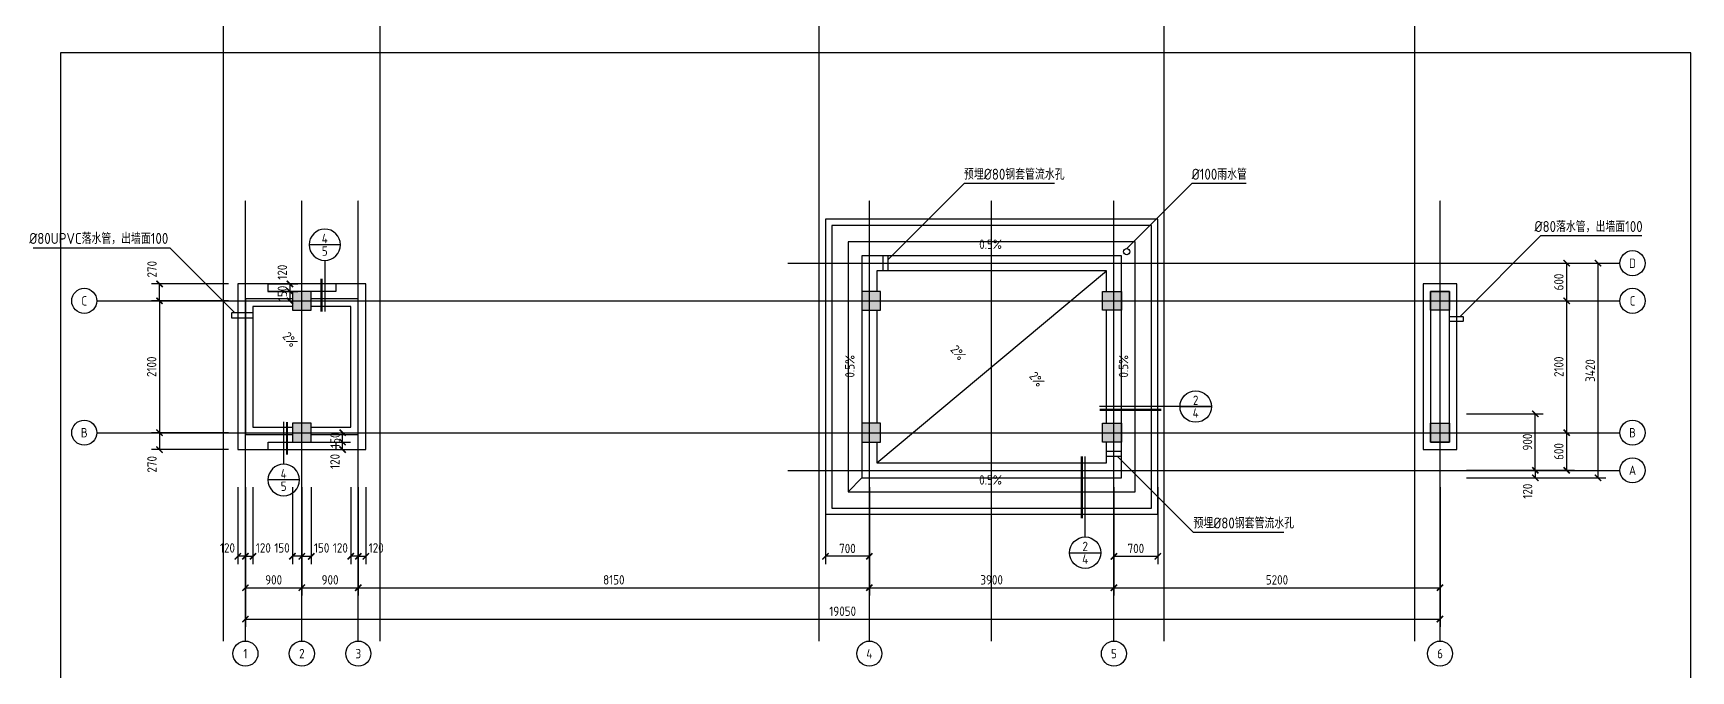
# Model space of a CAD drawing. Extents: x 105561 to 193510, y -55932 to 89115.
# Drawn here: x 124547 to 150982, y -38776 to -28617 of the extents above; entities that cross this region are included whole.
import ezdxf
from ezdxf.enums import TextEntityAlignment as Align

# ---------------------------------------------------------------- set-up
doc = ezdxf.new("R2010")
doc.units = 0
doc.header["$LTSCALE"] = 10
doc.header["$MEASUREMENT"] = 0
doc.header["$PDMODE"] = 3
doc.linetypes.add('CENTER2', pattern=[1.125, 0.75, -0.125, 0.125, -0.125])
doc.linetypes.add('HIDDEN', pattern=[0.375, 0.25, -0.125])
doc.layers.get('0').update_dxf_attribs({"linetype": 'CONTINUOUS'})
doc.layers.get('DEFPOINTS').update_dxf_attribs({"linetype": 'CONTINUOUS'})
for name, color, linetype in [('填充', 8, 'CONTINUOUS'), ('文字', 1, 'CONTINUOUS'), ('标注', 7, 'CONTINUOUS'), ('结构', 5, 'CONTINUOUS'), ('轴线', 6, 'CENTER2'), ('辅助', 2, 'CONTINUOUS'), ('门窗楼梯', 7, 'CONTINUOUS')]:
    doc.layers.add(name, color=color, linetype=linetype)
doc.styles.add('GB', font='gbenor.shx', dxfattribs={"bigfont": 'gbcbig.shx'})
doc.dimstyles.new('50', dxfattribs={"dimscale": 50, "dimtxt": 3, "dimasz": 2, "dimexe": 2.5, "dimexo": 3, "dimgap": 1, "dimtad": 1, "dimdec": 0, "dimzin": 12, "dimtxsty": 'GB', "dimblk1": 'ARCHTICK', "dimblk2": 'ARCHTICK', "dimsah": 1, "dimcen": 1, "dimclrd": 256, "dimclre": 256, "dimazin": 3, "dimtfac": 1, "dimtmove": 0, "dimatfit": 3, "dimtolj": 1})

# ---------------------------------------------------------------- blocks, each defined once
blk = doc.blocks.new('_ARCHTICK')
at = {"color": 0, "linetype": 'BYBLOCK', "const_width": 0.25}
blk.add_lwpolyline([(-0.5, -0.5), (0.5, 0.5)], dxfattribs=at)
blk = doc.blocks.new('*D33')
at = {"linetype": 'BYBLOCK'}
for p, q in [((127932, -25852), (127932, -28077)), ((146982, -25852), (146982, -28077)), ((127932, -27952), (146982, -27952))]:
    blk.add_line(p, q, dxfattribs=at)
at = {"layer": 'DEFPOINTS', "color": 0, "linetype": 'BYBLOCK'}
for p in [(127932, -25702), (146982, -25702), (146982, -27952)]:
    blk.add_point(p, dxfattribs=at)
at = {"linetype": 'BYBLOCK', "xscale": 100, "yscale": 100, "zscale": 100, "rotation": 180}
blk.add_blockref('_ARCHTICK', (127932, -27952), dxfattribs=at)
at = {"linetype": 'BYBLOCK', "xscale": 100, "yscale": 100, "zscale": 100}
blk.add_blockref('_ARCHTICK', (146982, -27952), dxfattribs=at)
at = {"color": 0, "linetype": 'BYBLOCK', "insert": (137457, -27827), "char_height": 150, "attachment_point": 5, "style": 'GB'}
blk.add_mtext('\\A1;19050', dxfattribs=at)
blk = doc.blocks.new('*D44')
at = {"linetype": 'BYBLOCK'}
for p, q in [((128832, -25852), (128832, -27577)), ((129732, -25852), (129732, -27577)), ((128832, -27452), (129732, -27452))]:
    blk.add_line(p, q, dxfattribs=at)
at = {"layer": 'DEFPOINTS', "color": 0, "linetype": 'BYBLOCK'}
for p in [(128832, -25702), (129732, -25702), (129732, -27452)]:
    blk.add_point(p, dxfattribs=at)
at = {"linetype": 'BYBLOCK', "xscale": 100, "yscale": 100, "zscale": 100, "rotation": 180}
blk.add_blockref('_ARCHTICK', (128832, -27452), dxfattribs=at)
at = {"linetype": 'BYBLOCK', "xscale": 100, "yscale": 100, "zscale": 100}
blk.add_blockref('_ARCHTICK', (129732, -27452), dxfattribs=at)
at = {"color": 0, "linetype": 'BYBLOCK', "insert": (129282, -27327), "char_height": 150, "attachment_point": 5, "style": 'GB'}
blk.add_mtext('\\A1;900', dxfattribs=at)
blk = doc.blocks.new('轴')
blk.add_circle((0, 0), 4)
blk = doc.blocks.new('*D46')
at = {"linetype": 'BYBLOCK'}
for p, q in [((127662, -22612), (126437, -22612)), ((126562, -22882), (126562, -22612)), ((127662, -22882), (126437, -22882))]:
    blk.add_line(p, q, dxfattribs=at)
at = {"layer": 'DEFPOINTS', "color": 0, "linetype": 'BYBLOCK'}
for p in [(126562, -22612), (127812, -22612), (127812, -22882)]:
    blk.add_point(p, dxfattribs=at)
at = {"linetype": 'BYBLOCK', "xscale": 100, "yscale": 100, "zscale": 100}
for p, rotation in [((126562, -22612), 90), ((126562, -22882), 270)]:
    blk.add_blockref('_ARCHTICK', p, dxfattribs=dict(at, rotation=rotation))
at = {"color": 0, "linetype": 'BYBLOCK', "insert": (126442, -22378), "char_height": 150, "attachment_point": 5, "rotation": 90, "style": 'GB'}
blk.add_mtext('\\A1;270', dxfattribs=at)
blk = doc.blocks.new('*D45')
at = {"linetype": 'BYBLOCK'}
for p, q in [((127662, -22882), (126437, -22882)), ((126562, -22882), (126562, -24982)), ((127662, -24982), (126437, -24982))]:
    blk.add_line(p, q, dxfattribs=at)
at = {"layer": 'DEFPOINTS', "color": 0, "linetype": 'BYBLOCK'}
for p in [(127812, -22882), (126562, -24982), (127812, -24982)]:
    blk.add_point(p, dxfattribs=at)
at = {"linetype": 'BYBLOCK', "xscale": 100, "yscale": 100, "zscale": 100}
for p, rotation in [((126562, -22882), 90), ((126562, -24982), 270)]:
    blk.add_blockref('_ARCHTICK', p, dxfattribs=dict(at, rotation=rotation))
at = {"color": 0, "linetype": 'BYBLOCK', "insert": (126437, -23932), "char_height": 150, "attachment_point": 5, "rotation": 90, "style": 'GB'}
blk.add_mtext('\\A1;2100', dxfattribs=at)
blk = doc.blocks.new('*D35')
at = {"linetype": 'BYBLOCK'}
for p, q in [((127812, -25852), (127812, -27077)), ((127932, -25852), (127932, -27077)), ((127932, -26952), (127812, -26952))]:
    blk.add_line(p, q, dxfattribs=at)
at = {"layer": 'DEFPOINTS', "color": 0, "linetype": 'BYBLOCK'}
for p in [(127812, -25702), (127932, -25702), (127812, -26952)]:
    blk.add_point(p, dxfattribs=at)
at = {"linetype": 'BYBLOCK', "xscale": 100, "yscale": 100, "zscale": 100, "rotation": 180}
blk.add_blockref('_ARCHTICK', (127812, -26952), dxfattribs=at)
at = {"linetype": 'BYBLOCK', "xscale": 100, "yscale": 100, "zscale": 100}
blk.add_blockref('_ARCHTICK', (127932, -26952), dxfattribs=at)
at = {"color": 0, "linetype": 'BYBLOCK', "insert": (127646, -26818), "char_height": 150, "attachment_point": 5, "style": 'GB'}
blk.add_mtext('\\A1;120', dxfattribs=at)
blk = doc.blocks.new('*D34')
at = {"linetype": 'BYBLOCK'}
for p, q in [((127932, -25852), (127932, -27577)), ((128832, -25852), (128832, -27577)), ((127932, -27452), (128832, -27452))]:
    blk.add_line(p, q, dxfattribs=at)
at = {"layer": 'DEFPOINTS', "color": 0, "linetype": 'BYBLOCK'}
for p in [(127932, -25702), (128832, -25702), (128832, -27452)]:
    blk.add_point(p, dxfattribs=at)
at = {"linetype": 'BYBLOCK', "xscale": 100, "yscale": 100, "zscale": 100, "rotation": 180}
blk.add_blockref('_ARCHTICK', (127932, -27452), dxfattribs=at)
at = {"linetype": 'BYBLOCK', "xscale": 100, "yscale": 100, "zscale": 100}
blk.add_blockref('_ARCHTICK', (128832, -27452), dxfattribs=at)
at = {"color": 0, "linetype": 'BYBLOCK', "insert": (128382, -27327), "char_height": 150, "attachment_point": 5, "style": 'GB'}
blk.add_mtext('\\A1;900', dxfattribs=at)
blk = doc.blocks.new('*D40')
at = {"linetype": 'BYBLOCK'}
for p, q in [((129732, -25852), (129732, -27577)), ((137882, -25852), (137882, -27577)), ((129732, -27452), (137882, -27452))]:
    blk.add_line(p, q, dxfattribs=at)
at = {"layer": 'DEFPOINTS', "color": 0, "linetype": 'BYBLOCK'}
for p in [(129732, -25702), (137882, -25702), (137882, -27452)]:
    blk.add_point(p, dxfattribs=at)
at = {"linetype": 'BYBLOCK', "xscale": 100, "yscale": 100, "zscale": 100, "rotation": 180}
blk.add_blockref('_ARCHTICK', (129732, -27452), dxfattribs=at)
at = {"linetype": 'BYBLOCK', "xscale": 100, "yscale": 100, "zscale": 100}
blk.add_blockref('_ARCHTICK', (137882, -27452), dxfattribs=at)
at = {"color": 0, "linetype": 'BYBLOCK', "insert": (133807, -27327), "char_height": 150, "attachment_point": 5, "style": 'GB'}
blk.add_mtext('\\A1;8150', dxfattribs=at)
blk = doc.blocks.new('*D41')
at = {"linetype": 'BYBLOCK'}
for p, q in [((137882, -15852), (137882, -17577)), ((141782, -15852), (141782, -17577)), ((137882, -17452), (141782, -17452))]:
    blk.add_line(p, q, dxfattribs=at)
at = {"layer": 'DEFPOINTS', "color": 0, "linetype": 'BYBLOCK'}
for p in [(137882, -15702), (141782, -15702), (141782, -17452)]:
    blk.add_point(p, dxfattribs=at)
at = {"linetype": 'BYBLOCK', "xscale": 100, "yscale": 100, "zscale": 100, "rotation": 180}
blk.add_blockref('_ARCHTICK', (137882, -17452), dxfattribs=at)
at = {"linetype": 'BYBLOCK', "xscale": 100, "yscale": 100, "zscale": 100}
blk.add_blockref('_ARCHTICK', (141782, -17452), dxfattribs=at)
at = {"color": 0, "linetype": 'BYBLOCK', "insert": (139832, -17327), "char_height": 150, "attachment_point": 5, "style": 'GB'}
blk.add_mtext('\\A1;3900', dxfattribs=at)
blk = doc.blocks.new('*D43')
at = {"linetype": 'BYBLOCK'}
for p, q in [((147352, -22282), (149077, -22282)), ((148952, -22882), (148952, -22282)), ((147352, -22882), (149077, -22882))]:
    blk.add_line(p, q, dxfattribs=at)
at = {"layer": 'DEFPOINTS', "color": 0, "linetype": 'BYBLOCK'}
for p in [(147202, -22282), (148952, -22282), (147202, -22882)]:
    blk.add_point(p, dxfattribs=at)
at = {"linetype": 'BYBLOCK', "xscale": 100, "yscale": 100, "zscale": 100}
for p, rotation in [((148952, -22282), 90), ((148952, -22882), 270)]:
    blk.add_blockref('_ARCHTICK', p, dxfattribs=dict(at, rotation=rotation))
at = {"color": 0, "linetype": 'BYBLOCK', "insert": (148827, -22582), "char_height": 150, "attachment_point": 5, "rotation": 90, "style": 'GB'}
blk.add_mtext('\\A1;600', dxfattribs=at)
blk = doc.blocks.new('*D42')
at = {"linetype": 'BYBLOCK'}
for p, q in [((147352, -22882), (149077, -22882)), ((148952, -24982), (148952, -22882)), ((147352, -24982), (149077, -24982))]:
    blk.add_line(p, q, dxfattribs=at)
at = {"layer": 'DEFPOINTS', "color": 0, "linetype": 'BYBLOCK'}
for p in [(147202, -22882), (148952, -22882), (147202, -24982)]:
    blk.add_point(p, dxfattribs=at)
at = {"linetype": 'BYBLOCK', "xscale": 100, "yscale": 100, "zscale": 100}
for p, rotation in [((148952, -22882), 90), ((148952, -24982), 270)]:
    blk.add_blockref('_ARCHTICK', p, dxfattribs=dict(at, rotation=rotation))
at = {"color": 0, "linetype": 'BYBLOCK', "insert": (148827, -23932), "char_height": 150, "attachment_point": 5, "rotation": 90, "style": 'GB'}
blk.add_mtext('\\A1;2100', dxfattribs=at)
blk = doc.blocks.new('*D39')
at = {"linetype": 'BYBLOCK'}
for p, q in [((147352, -24682), (148577, -24682)), ((148452, -25582), (148452, -24682)), ((147352, -25582), (148577, -25582))]:
    blk.add_line(p, q, dxfattribs=at)
at = {"layer": 'DEFPOINTS', "color": 0, "linetype": 'BYBLOCK'}
for p in [(147202, -24682), (148452, -24682), (147202, -25582)]:
    blk.add_point(p, dxfattribs=at)
at = {"linetype": 'BYBLOCK', "xscale": 100, "yscale": 100, "zscale": 100}
for p, rotation in [((148452, -24682), 90), ((148452, -25582), 270)]:
    blk.add_blockref('_ARCHTICK', p, dxfattribs=dict(at, rotation=rotation))
at = {"color": 0, "linetype": 'BYBLOCK', "insert": (148327, -25132), "char_height": 150, "attachment_point": 5, "rotation": 90, "style": 'GB'}
blk.add_mtext('\\A1;900', dxfattribs=at)
blk = doc.blocks.new('*D38')
at = {"linetype": 'BYBLOCK'}
for p, q in [((147082, -25582), (148307, -25582)), ((148182, -25582), (148182, -25702)), ((147082, -25702), (148307, -25702))]:
    blk.add_line(p, q, dxfattribs=at)
at = {"layer": 'DEFPOINTS', "color": 0, "linetype": 'BYBLOCK'}
for p in [(146932, -25582), (146932, -25702), (148182, -25702)]:
    blk.add_point(p, dxfattribs=at)
at = {"linetype": 'BYBLOCK', "xscale": 100, "yscale": 100, "zscale": 100}
for p, rotation in [((148182, -25582), 90), ((148182, -25702), 270)]:
    blk.add_blockref('_ARCHTICK', p, dxfattribs=dict(at, rotation=rotation))
at = {"color": 0, "linetype": 'BYBLOCK', "insert": (148058, -25914), "char_height": 150, "attachment_point": 5, "rotation": 90, "style": 'GB'}
blk.add_mtext('\\A1;120', dxfattribs=at)
blk = doc.blocks.new('*D37')
at = {"linetype": 'BYBLOCK'}
for p, q in [((147352, -24982), (149077, -24982)), ((148952, -25582), (148952, -24982)), ((147352, -25582), (149077, -25582))]:
    blk.add_line(p, q, dxfattribs=at)
at = {"layer": 'DEFPOINTS', "color": 0, "linetype": 'BYBLOCK'}
for p in [(147202, -24982), (148952, -24982), (147202, -25582)]:
    blk.add_point(p, dxfattribs=at)
at = {"linetype": 'BYBLOCK', "xscale": 100, "yscale": 100, "zscale": 100}
for p, rotation in [((148952, -24982), 90), ((148952, -25582), 270)]:
    blk.add_blockref('_ARCHTICK', p, dxfattribs=dict(at, rotation=rotation))
at = {"color": 0, "linetype": 'BYBLOCK', "insert": (148827, -25282), "char_height": 150, "attachment_point": 5, "rotation": 90, "style": 'GB'}
blk.add_mtext('\\A1;600', dxfattribs=at)
blk = doc.blocks.new('*D36')
at = {"linetype": 'BYBLOCK'}
for p, q in [((147352, -22282), (149577, -22282)), ((149452, -25702), (149452, -22282)), ((147352, -25702), (149577, -25702))]:
    blk.add_line(p, q, dxfattribs=at)
at = {"layer": 'DEFPOINTS', "color": 0, "linetype": 'BYBLOCK'}
for p in [(147202, -22282), (149452, -22282), (147202, -25702)]:
    blk.add_point(p, dxfattribs=at)
at = {"linetype": 'BYBLOCK', "xscale": 100, "yscale": 100, "zscale": 100}
for p, rotation in [((149452, -22282), 90), ((149452, -25702), 270)]:
    blk.add_blockref('_ARCHTICK', p, dxfattribs=dict(at, rotation=rotation))
at = {"color": 0, "linetype": 'BYBLOCK', "insert": (149327, -23992), "char_height": 150, "attachment_point": 5, "rotation": 90, "style": 'GB'}
blk.add_mtext('\\A1;3420', dxfattribs=at)
blk = doc.blocks.new('*D49')
at = {"linetype": 'BYBLOCK'}
for p, q in [((137732, -22432), (137732, -21457)), ((137732, -21582), (138632, -21582)), ((138632, -22432), (138632, -21457))]:
    blk.add_line(p, q, dxfattribs=at)
at = {"layer": 'DEFPOINTS', "color": 0, "linetype": 'BYBLOCK'}
for p in [(138632, -21582), (137732, -22582), (138632, -22582)]:
    blk.add_point(p, dxfattribs=at)
at = {"linetype": 'BYBLOCK', "xscale": 100, "yscale": 100, "zscale": 100, "rotation": 180}
blk.add_blockref('_ARCHTICK', (137732, -21582), dxfattribs=at)
at = {"linetype": 'BYBLOCK', "xscale": 100, "yscale": 100, "zscale": 100}
blk.add_blockref('_ARCHTICK', (138632, -21582), dxfattribs=at)
at = {"color": 0, "linetype": 'BYBLOCK', "insert": (138182, -21457), "char_height": 150, "attachment_point": 5, "style": 'GB'}
blk.add_mtext('\\A1;900', dxfattribs=at)
blk = doc.blocks.new('*D50')
at = {"linetype": 'BYBLOCK'}
for p, q in [((137882, -22432), (137882, -20957)), ((137882, -21082), (141782, -21082)), ((141782, -22432), (141782, -20957))]:
    blk.add_line(p, q, dxfattribs=at)
at = {"layer": 'DEFPOINTS', "color": 0, "linetype": 'BYBLOCK'}
for p in [(141782, -21082), (137882, -22582), (141782, -22582)]:
    blk.add_point(p, dxfattribs=at)
at = {"linetype": 'BYBLOCK', "xscale": 100, "yscale": 100, "zscale": 100, "rotation": 180}
blk.add_blockref('_ARCHTICK', (137882, -21082), dxfattribs=at)
at = {"linetype": 'BYBLOCK', "xscale": 100, "yscale": 100, "zscale": 100}
blk.add_blockref('_ARCHTICK', (141782, -21082), dxfattribs=at)
at = {"color": 0, "linetype": 'BYBLOCK', "insert": (139832, -20957), "char_height": 150, "attachment_point": 5, "style": 'GB'}
blk.add_mtext('\\A1;3900', dxfattribs=at)
blk = doc.blocks.new('*D51')
at = {"linetype": 'BYBLOCK'}
for p, q in [((138782, -22432), (138782, -21457)), ((138782, -21582), (140642, -21582)), ((140642, -22432), (140642, -21457))]:
    blk.add_line(p, q, dxfattribs=at)
at = {"layer": 'DEFPOINTS', "color": 0, "linetype": 'BYBLOCK'}
for p in [(140642, -21582), (138782, -22582), (140642, -22582)]:
    blk.add_point(p, dxfattribs=at)
at = {"linetype": 'BYBLOCK', "xscale": 100, "yscale": 100, "zscale": 100, "rotation": 180}
blk.add_blockref('_ARCHTICK', (138782, -21582), dxfattribs=at)
at = {"linetype": 'BYBLOCK', "xscale": 100, "yscale": 100, "zscale": 100}
blk.add_blockref('_ARCHTICK', (140642, -21582), dxfattribs=at)
at = {"color": 0, "linetype": 'BYBLOCK', "insert": (139712, -21457), "char_height": 150, "attachment_point": 5, "style": 'GB'}
blk.add_mtext('\\A1;1860', dxfattribs=at)
blk = doc.blocks.new('*D53')
at = {"linetype": 'BYBLOCK'}
for p, q in [((140792, -22432), (140792, -21457)), ((140792, -21582), (141692, -21582)), ((141692, -22432), (141692, -21457))]:
    blk.add_line(p, q, dxfattribs=at)
at = {"layer": 'DEFPOINTS', "color": 0, "linetype": 'BYBLOCK'}
for p in [(141692, -21582), (140792, -22582), (141692, -22582)]:
    blk.add_point(p, dxfattribs=at)
at = {"linetype": 'BYBLOCK', "xscale": 100, "yscale": 100, "zscale": 100, "rotation": 180}
blk.add_blockref('_ARCHTICK', (140792, -21582), dxfattribs=at)
at = {"linetype": 'BYBLOCK', "xscale": 100, "yscale": 100, "zscale": 100}
blk.add_blockref('_ARCHTICK', (141692, -21582), dxfattribs=at)
at = {"color": 0, "linetype": 'BYBLOCK', "insert": (141242, -21457), "char_height": 150, "attachment_point": 5, "style": 'GB'}
blk.add_mtext('\\A1;900', dxfattribs=at)
blk = doc.blocks.new('*D54')
at = {"linetype": 'BYBLOCK'}
for p, q in [((127662, -24982), (126437, -24982)), ((126562, -24982), (126562, -25252)), ((127662, -25252), (126437, -25252))]:
    blk.add_line(p, q, dxfattribs=at)
at = {"layer": 'DEFPOINTS', "color": 0, "linetype": 'BYBLOCK'}
for p in [(127812, -24982), (126562, -25252), (127812, -25252)]:
    blk.add_point(p, dxfattribs=at)
at = {"linetype": 'BYBLOCK', "xscale": 100, "yscale": 100, "zscale": 100}
for p, rotation in [((126562, -24982), 90), ((126562, -25252), 270)]:
    blk.add_blockref('_ARCHTICK', p, dxfattribs=dict(at, rotation=rotation))
at = {"color": 0, "linetype": 'BYBLOCK', "insert": (126442, -25486), "char_height": 150, "attachment_point": 5, "rotation": 90, "style": 'GB'}
blk.add_mtext('\\A1;270', dxfattribs=at)
blk = doc.blocks.new('*D59')
at = {"linetype": 'BYBLOCK'}
for p, q in [((147352, -22582), (148577, -22582)), ((148452, -23182), (148452, -22582)), ((147352, -23182), (148577, -23182))]:
    blk.add_line(p, q, dxfattribs=at)
at = {"layer": 'DEFPOINTS', "color": 0, "linetype": 'BYBLOCK'}
for p in [(147202, -22582), (148452, -22582), (147202, -23182)]:
    blk.add_point(p, dxfattribs=at)
at = {"linetype": 'BYBLOCK', "xscale": 100, "yscale": 100, "zscale": 100}
for p, rotation in [((148452, -22582), 90), ((148452, -23182), 270)]:
    blk.add_blockref('_ARCHTICK', p, dxfattribs=dict(at, rotation=rotation))
at = {"color": 0, "linetype": 'BYBLOCK', "insert": (148327, -22882), "char_height": 150, "attachment_point": 5, "rotation": 90, "style": 'GB'}
blk.add_mtext('\\A1;600', dxfattribs=at)
blk = doc.blocks.new('*D101')
at = {"linetype": 'BYBLOCK'}
for p, q in [((141782, -35852), (141782, -37077)), ((142482, -35852), (142482, -37077)), ((141782, -36952), (142482, -36952))]:
    blk.add_line(p, q, dxfattribs=at)
at = {"layer": 'DEFPOINTS', "color": 0, "linetype": 'BYBLOCK'}
for p in [(141782, -35702), (142482, -35702), (142482, -36952)]:
    blk.add_point(p, dxfattribs=at)
at = {"linetype": 'BYBLOCK', "xscale": 100, "yscale": 100, "zscale": 100, "rotation": 180}
blk.add_blockref('_ARCHTICK', (141782, -36952), dxfattribs=at)
at = {"linetype": 'BYBLOCK', "xscale": 100, "yscale": 100, "zscale": 100}
blk.add_blockref('_ARCHTICK', (142482, -36952), dxfattribs=at)
at = {"color": 0, "linetype": 'BYBLOCK', "insert": (142132, -36827), "char_height": 150, "attachment_point": 5, "style": 'GB'}
blk.add_mtext('\\A1;700', dxfattribs=at)
blk = doc.blocks.new('*D102')
at = {"linetype": 'BYBLOCK'}
for p, q in [((127932, -25852), (127932, -27077)), ((128052, -25852), (128052, -27077)), ((127932, -26952), (128052, -26952))]:
    blk.add_line(p, q, dxfattribs=at)
at = {"layer": 'DEFPOINTS', "color": 0, "linetype": 'BYBLOCK'}
for p in [(127932, -25702), (128052, -25702), (128052, -26952)]:
    blk.add_point(p, dxfattribs=at)
at = {"linetype": 'BYBLOCK', "xscale": 100, "yscale": 100, "zscale": 100, "rotation": 180}
blk.add_blockref('_ARCHTICK', (127932, -26952), dxfattribs=at)
at = {"linetype": 'BYBLOCK', "xscale": 100, "yscale": 100, "zscale": 100}
blk.add_blockref('_ARCHTICK', (128052, -26952), dxfattribs=at)
at = {"color": 0, "linetype": 'BYBLOCK', "insert": (128218, -26818), "char_height": 150, "attachment_point": 5, "style": 'GB'}
blk.add_mtext('\\A1;120', dxfattribs=at)
blk = doc.blocks.new('*D103')
at = {"linetype": 'BYBLOCK'}
for p, q in [((128832, -25852), (128832, -27077)), ((128982, -25852), (128982, -27077)), ((128832, -26952), (128982, -26952))]:
    blk.add_line(p, q, dxfattribs=at)
at = {"layer": 'DEFPOINTS', "color": 0, "linetype": 'BYBLOCK'}
for p in [(128832, -25702), (128982, -25702), (128982, -26952)]:
    blk.add_point(p, dxfattribs=at)
at = {"linetype": 'BYBLOCK', "xscale": 100, "yscale": 100, "zscale": 100, "rotation": 180}
blk.add_blockref('_ARCHTICK', (128832, -26952), dxfattribs=at)
at = {"linetype": 'BYBLOCK', "xscale": 100, "yscale": 100, "zscale": 100}
blk.add_blockref('_ARCHTICK', (128982, -26952), dxfattribs=at)
at = {"color": 0, "linetype": 'BYBLOCK', "insert": (129148, -26818), "char_height": 150, "attachment_point": 5, "style": 'GB'}
blk.add_mtext('\\A1;150', dxfattribs=at)
blk = doc.blocks.new('*D104')
at = {"linetype": 'BYBLOCK'}
for p, q in [((128682, -25852), (128682, -27077)), ((128832, -25852), (128832, -27077)), ((128832, -26952), (128682, -26952))]:
    blk.add_line(p, q, dxfattribs=at)
at = {"layer": 'DEFPOINTS', "color": 0, "linetype": 'BYBLOCK'}
for p in [(128682, -25702), (128832, -25702), (128682, -26952)]:
    blk.add_point(p, dxfattribs=at)
at = {"linetype": 'BYBLOCK', "xscale": 100, "yscale": 100, "zscale": 100, "rotation": 180}
blk.add_blockref('_ARCHTICK', (128682, -26952), dxfattribs=at)
at = {"linetype": 'BYBLOCK', "xscale": 100, "yscale": 100, "zscale": 100}
blk.add_blockref('_ARCHTICK', (128832, -26952), dxfattribs=at)
at = {"color": 0, "linetype": 'BYBLOCK', "insert": (128516, -26818), "char_height": 150, "attachment_point": 5, "style": 'GB'}
blk.add_mtext('\\A1;150', dxfattribs=at)
blk = doc.blocks.new('*D106')
at = {"linetype": 'BYBLOCK'}
for p, q in [((127932, -25852), (127932, -27077)), ((128052, -25852), (128052, -27077)), ((127932, -26952), (128052, -26952))]:
    blk.add_line(p, q, dxfattribs=at)
at = {"layer": 'DEFPOINTS', "color": 0, "linetype": 'BYBLOCK'}
for p in [(127932, -25702), (128052, -25702), (128052, -26952)]:
    blk.add_point(p, dxfattribs=at)
at = {"linetype": 'BYBLOCK', "xscale": 100, "yscale": 100, "zscale": 100, "rotation": 180}
blk.add_blockref('_ARCHTICK', (127932, -26952), dxfattribs=at)
at = {"linetype": 'BYBLOCK', "xscale": 100, "yscale": 100, "zscale": 100}
blk.add_blockref('_ARCHTICK', (128052, -26952), dxfattribs=at)
at = {"color": 0, "linetype": 'BYBLOCK', "insert": (128218, -26818), "char_height": 150, "attachment_point": 5, "style": 'GB'}
blk.add_mtext('\\A1;120', dxfattribs=at)
blk = doc.blocks.new('*D105')
at = {"linetype": 'BYBLOCK'}
for p, q in [((127812, -25852), (127812, -27077)), ((127932, -25852), (127932, -27077)), ((127932, -26952), (127812, -26952))]:
    blk.add_line(p, q, dxfattribs=at)
at = {"layer": 'DEFPOINTS', "color": 0, "linetype": 'BYBLOCK'}
for p in [(127812, -25702), (127932, -25702), (127812, -26952)]:
    blk.add_point(p, dxfattribs=at)
at = {"linetype": 'BYBLOCK', "xscale": 100, "yscale": 100, "zscale": 100, "rotation": 180}
blk.add_blockref('_ARCHTICK', (127812, -26952), dxfattribs=at)
at = {"linetype": 'BYBLOCK', "xscale": 100, "yscale": 100, "zscale": 100}
blk.add_blockref('_ARCHTICK', (127932, -26952), dxfattribs=at)
at = {"color": 0, "linetype": 'BYBLOCK', "insert": (127646, -26818), "char_height": 150, "attachment_point": 5, "style": 'GB'}
blk.add_mtext('\\A1;120', dxfattribs=at)
blk = doc.blocks.new('*D212')
at = {"linetype": 'BYBLOCK'}
for p, q in [((141782, -35852), (141782, -37577)), ((146982, -35852), (146982, -37577)), ((141782, -37452), (146982, -37452))]:
    blk.add_line(p, q, dxfattribs=at)
at = {"layer": 'DEFPOINTS', "color": 0, "linetype": 'BYBLOCK'}
for p in [(141782, -35702), (146982, -35702), (146982, -37452)]:
    blk.add_point(p, dxfattribs=at)
at = {"linetype": 'BYBLOCK', "xscale": 100, "yscale": 100, "zscale": 100, "rotation": 180}
blk.add_blockref('_ARCHTICK', (141782, -37452), dxfattribs=at)
at = {"linetype": 'BYBLOCK', "xscale": 100, "yscale": 100, "zscale": 100}
blk.add_blockref('_ARCHTICK', (146982, -37452), dxfattribs=at)
at = {"color": 0, "linetype": 'BYBLOCK', "insert": (144382, -37327), "char_height": 150, "attachment_point": 5, "style": 'GB'}
blk.add_mtext('\\A1;5200', dxfattribs=at)
blk = doc.blocks.new('*D213')
at = {"linetype": 'BYBLOCK'}
for p, q in [((137182, -35852), (137182, -37077)), ((137882, -35852), (137882, -37077)), ((137882, -36952), (137182, -36952))]:
    blk.add_line(p, q, dxfattribs=at)
at = {"layer": 'DEFPOINTS', "color": 0, "linetype": 'BYBLOCK'}
for p in [(137182, -35702), (137882, -35702), (137182, -36952)]:
    blk.add_point(p, dxfattribs=at)
at = {"linetype": 'BYBLOCK', "xscale": 100, "yscale": 100, "zscale": 100, "rotation": 180}
blk.add_blockref('_ARCHTICK', (137182, -36952), dxfattribs=at)
at = {"linetype": 'BYBLOCK', "xscale": 100, "yscale": 100, "zscale": 100}
blk.add_blockref('_ARCHTICK', (137882, -36952), dxfattribs=at)
at = {"color": 0, "linetype": 'BYBLOCK', "insert": (137532, -36827), "char_height": 150, "attachment_point": 5, "style": 'GB'}
blk.add_mtext('\\A1;700', dxfattribs=at)
blk = doc.blocks.new('索引符号')
blk.add_line((-5, 0), (5, 0))
blk.add_circle((0, 0), 5)
at = {"color": 0, "style": 'GB', "flags": 12}
blk.add_attdef('1', text='', height=3, dxfattribs=at).set_placement((0, 2), align=Align.MIDDLE)
blk = doc.blocks.new('*D293')
at = {"linetype": 'BYBLOCK'}
for p, q in [((129132, -35132), (129607, -35132)), ((129482, -35252), (129482, -35132)), ((129132, -35252), (129607, -35252))]:
    blk.add_line(p, q, dxfattribs=at)
at = {"layer": 'DEFPOINTS', "color": 0, "linetype": 'BYBLOCK'}
for p in [(128982, -35132), (129482, -35132), (128982, -35252)]:
    blk.add_point(p, dxfattribs=at)
at = {"linetype": 'BYBLOCK', "xscale": 100, "yscale": 100, "zscale": 100}
for p, rotation in [((129482, -35132), 90), ((129482, -35252), 270)]:
    blk.add_blockref('_ARCHTICK', p, dxfattribs=dict(at, rotation=rotation))
at = {"color": 0, "linetype": 'BYBLOCK', "insert": (129360, -35440), "char_height": 150, "attachment_point": 5, "rotation": 90, "style": 'GB'}
blk.add_mtext('\\A1;120', dxfattribs=at)
blk = doc.blocks.new('*D292')
at = {"linetype": 'BYBLOCK'}
for p, q in [((129132, -34982), (129607, -34982)), ((129132, -35132), (129607, -35132)), ((129482, -35132), (129482, -34982))]:
    blk.add_line(p, q, dxfattribs=at)
at = {"layer": 'DEFPOINTS', "color": 0, "linetype": 'BYBLOCK'}
for p in [(128982, -34982), (128982, -35132), (129482, -34982)]:
    blk.add_point(p, dxfattribs=at)
at = {"linetype": 'BYBLOCK', "xscale": 100, "yscale": 100, "zscale": 100}
for p, rotation in [((129482, -34982), 90), ((129482, -35132), 270)]:
    blk.add_blockref('_ARCHTICK', p, dxfattribs=dict(at, rotation=rotation))
at = {"color": 0, "linetype": 'BYBLOCK', "insert": (129362, -35102), "char_height": 150, "attachment_point": 5, "rotation": 90, "style": 'GB'}
blk.add_mtext('\\A1;150', dxfattribs=at)
blk = doc.blocks.new('*D294')
at = {"linetype": 'BYBLOCK'}
for p, q in [((129132, -32612), (129607, -32612)), ((129132, -32732), (129607, -32732)), ((129482, -32612), (129482, -32732))]:
    blk.add_line(p, q, dxfattribs=at)
at = {"layer": 'DEFPOINTS', "color": 0, "linetype": 'BYBLOCK'}
for p in [(128982, -32612), (128982, -32732), (129482, -32732)]:
    blk.add_point(p, dxfattribs=at)
at = {"linetype": 'BYBLOCK', "xscale": 100, "yscale": 100, "zscale": 100}
for p, rotation in [((129482, -32612), 90), ((129482, -32732), 270)]:
    blk.add_blockref('_ARCHTICK', p, dxfattribs=dict(at, rotation=rotation))
at = {"color": 0, "linetype": 'BYBLOCK', "insert": (129360, -32425), "char_height": 150, "attachment_point": 5, "rotation": 90, "style": 'GB'}
blk.add_mtext('\\A1;120', dxfattribs=at)
blk = doc.blocks.new('*D295')
at = {"linetype": 'BYBLOCK'}
for p, q in [((129132, -32732), (129607, -32732)), ((129482, -32732), (129482, -32882)), ((129132, -32882), (129607, -32882))]:
    blk.add_line(p, q, dxfattribs=at)
at = {"layer": 'DEFPOINTS', "color": 0, "linetype": 'BYBLOCK'}
for p in [(128982, -32732), (128982, -32882), (129482, -32882)]:
    blk.add_point(p, dxfattribs=at)
at = {"linetype": 'BYBLOCK', "xscale": 100, "yscale": 100, "zscale": 100}
for p, rotation in [((129482, -32732), 90), ((129482, -32882), 270)]:
    blk.add_blockref('_ARCHTICK', p, dxfattribs=dict(at, rotation=rotation))
at = {"color": 0, "linetype": 'BYBLOCK', "insert": (129362, -32763), "char_height": 150, "attachment_point": 5, "rotation": 90, "style": 'GB'}
blk.add_mtext('\\A1;150', dxfattribs=at)

msp = doc.modelspace()

# ---------------------------------------------------------------- hatches: boundary and pattern name
at = {"layer": '填充'}
h = msp.add_hatch(dxfattribs=at)
h.set_pattern_fill('钢筋混凝土', color=256, scale=50, style=0)
h.set_pattern_definition([(45, (132467.31, 14049.45), (-70.71068, 70.71068), []), (50, (132467.3, 14049.45), (358.6301, -31.376), [37.5, -412.5]), (355, (132467.3, 14049.45), (-69.3757, 376.096), [30, -330]), (100.4514, (132497.2, 14046.84), (289.2547, 344.7198), [31.87, -350.571]), (46.1842, (132467.3, 14149.45), (533.6205, -82.7595), [56.25, -618.75]), (96.6356, (132511.8, 14142.56), (467.3314, 487.059), [47.805, -525.8565]), (351.1842, (132467.3, 14149.45), (467.331, 487.0593), [45, -495]), (21, (132517.3, 14124.45), (298.4535, -201.3094), [37.5, -412.5]), (326, (132517.3, 14124.45), (121.6577, 362.575), [30, -330]), (71.4514, (132542.18, 14107.68), (420.1113, 161.2652), [31.87, -350.571]), (37.5, (132467.31, 14049.45), (6.07993, 166.44693), [0, -326, 0, -335, 0, -331.25]), (7.5, (132467.3, 14049.45), (131.53477, 197.20586), [0, -191, 0, -318.5, 0, -126.25]), (327.5, (132355.81, 14049.45), (266.91122, -11.27744), [0, -125, 0, -390, 0, -517.5]), (317.5, (132305.8, 14049.45), (291.5931, 50.0525), [0, -162.5, 0, -259, 0, -367.5])])
h.paths.add_polyline_path([(128982.2, -32732.3), (128682.2, -32732.3), (128682.2, -33032.3), (128982.2, -33032.3)])
h.paths.add_polyline_path([(128982.2, -34832.3), (128682.2, -34832.3), (128682.2, -35132.3), (128982.2, -35132.3)])
h.paths.add_polyline_path([(138062.2, -32732.3), (137762.2, -32732.3), (137762.2, -33032.3), (138062.2, -33032.3)])
h.paths.add_polyline_path([(138062.2, -34832.3), (137762.2, -34832.3), (137762.2, -35132.3), (138062.2, -35132.3)])
h.paths.add_polyline_path([(141902.2, -32732.3), (141602.2, -32732.3), (141602.2, -33032.3), (141902.2, -33032.3)])
h.paths.add_polyline_path([(141902.2, -34832.3), (141602.2, -34832.3), (141602.2, -35132.3), (141902.2, -35132.3)])
h.paths.add_polyline_path([(147132.2, -32732.3), (146832.2, -32732.3), (146832.2, -33032.3), (147132.2, -33032.3)])
h.paths.add_polyline_path([(147132.2, -34832.3), (146832.2, -34832.3), (146832.2, -35132.3), (147132.2, -35132.3)])

# ---------------------------------------------------------------- linework, layer by layer
msp.add_line((137762.2, -35702.3), (137542.2, -35922.3), dxfattribs=at)
at = {"layer": '标注'}
for p, q in [((129197.6, -32238.5), (129197.6, -33053.7)), ((143335.9, -34566.5), (141553, -34566.5)), ((128542.1, -35485.8), (128542.1, -34811)), ((141324, -36644.2), (141324, -35361.2))]:
    msp.add_line(p, q, dxfattribs=at)
for points in [[(140831.8, -31014.1), (139391.3, -31014.1), (138182.2, -32223.2)], [(143889.3, -31014.1), (143021.9, -31014.1), (141987.1, -32048.9)], [(150199.1, -31847.5), (148587.1, -31847.5), (147302.2, -33132.3)], [(124547.1, -32037.5), (126727.4, -32037.5), (127762.2, -33072.3)], [(144490.9, -36571.4), (143050.3, -36571.4), (141841.2, -35362.3)]]:
    msp.add_lwpolyline(points, dxfattribs=at)
for points in [[(140311.5, -32098.8, 0, 37.5, 0), (140161.5, -32098.8, 0, 0, 0), (139491.5, -32098.8, 0, 0, 0)], [(128235, -33191, 0, 37.5, 0), (128331.2, -33306.1, 0, 0, 0), (128696.8, -33743.4, 0, 0, 0)], [(137689.8, -33427.6, 0, 37.5, 0), (137689.8, -33577.6, 0, 0, 0), (137689.8, -34247.6, 0, 0, 0)], [(138886.5, -33400.9, 0, 37.5, 0), (138982.7, -33516, 0, 0, 0), (139348.3, -33953.3, 0, 0, 0)], [(142054, -33427.6, 0, 37.5, 0), (142054, -33577.6, 0, 0, 0), (142054, -34247.6, 0, 0, 0)], [(140780, -34586.4, 0, 37.5, 0), (140683.8, -34471.3, 0, 0, 0), (140318.2, -34034, 0, 0, 0)], [(140311.5, -35853.8, 0, 37.5, 0), (140161.5, -35853.8, 0, 0, 0), (139491.5, -35853.8, 0, 0, 0)]]:
    msp.add_lwpolyline(points, format="xyseb", dxfattribs=at)
at = {"layer": '标注', "const_width": 35}
for points in [[(129144.6, -33053.7), (129144.6, -32530.3)], [(141553, -34619.5), (142538, -34619.5)], [(128595.1, -34811), (128595.1, -35334.4)], [(141271, -35361.2), (141271, -36346.2)]]:
    msp.add_lwpolyline(points, dxfattribs=at)
at = {"layer": '结构'}
for points in [[(128682.2, -33032.3), (128982.2, -33032.3), (128982.2, -32732.3), (128682.2, -32732.3)], [(137762.2, -33032.3), (138062.2, -33032.3), (138062.2, -32732.3), (137762.2, -32732.3)], [(141902.2, -33032.3), (141602.2, -33032.3), (141602.2, -32732.3), (141902.2, -32732.3)], [(147132.2, -33032.3), (146832.2, -33032.3), (146832.2, -32732.3), (147132.2, -32732.3)], [(128682.2, -35132.3), (128982.2, -35132.3), (128982.2, -34832.3), (128682.2, -34832.3)], [(137762.2, -35132.3), (138062.2, -35132.3), (138062.2, -34832.3), (137762.2, -34832.3)], [(141902.2, -35132.3), (141602.2, -35132.3), (141602.2, -34832.3), (141902.2, -34832.3)], [(147132.2, -35132.3), (146832.2, -35132.3), (146832.2, -34832.3), (147132.2, -34832.3)]]:
    msp.add_lwpolyline(points, close=True, dxfattribs=at)
at = {"layer": '轴线'}
for p, q in [((127932.2, -38302.3), (127932.2, -31282.3)), ((128832.2, -38302.3), (128832.2, -31282.3)), ((129732.2, -38302.3), (129732.2, -31282.3)), ((137882.2, -38302.3), (137882.2, -31282.3)), ((139832.2, -38302.3), (139832.2, -31282.3)), ((141782.2, -38302.3), (141782.2, -31282.3)), ((146982.2, -38302.3), (146982.2, -31282.3)), ((136582.2, -32282.3), (149852.2, -32282.3)), ((125562.2, -32882.3), (149852.2, -32882.3)), ((125562.2, -34982.3), (149852.2, -34982.3)), ((136582.2, -35582.3), (149852.2, -35582.3))]:
    msp.add_line(p, q, dxfattribs=at)
at = {"layer": '辅助'}
for p, q in [((127582.2, -38302.3), (127582.2, 8893.5)), ((130082.2, -38302.3), (130082.2, 8893.5)), ((137082.2, -38302.3), (137082.2, 8893.5)), ((142582.2, -38302.3), (142582.2, 8893.5)), ((146582.2, -38302.3), (146582.2, 8893.5))]:
    msp.add_line(p, q, dxfattribs=at)
msp.add_lwpolyline([(124982.2, -40932.3), (150982.2, -40932.3), (150982.2, -28932.3), (124982.2, -28932.3)], close=True, dxfattribs=at)
at = {"layer": '门窗楼梯', "linetype": 'HIDDEN'}
for p, q in [((138102.2, -32402.3), (138102.2, -32162.3)), ((138182.2, -32402.3), (138182.2, -32162.3)), ((141902.2, -35282.3), (141662.2, -35282.3)), ((141902.2, -35362.3), (141662.2, -35362.3))]:
    msp.add_line(p, q, dxfattribs=at)
at = {"layer": '门窗楼梯'}
msp.add_line((138002.2, -35462.3), (141662.2, -32402.3), dxfattribs=at)
for points in [[(137182.2, -31582.3), (137182.2, -36282.3), (142482.2, -36282.3), (142482.2, -31582.3)], [(137282.2, -31682.3), (137282.2, -36182.3), (142382.2, -36182.3), (142382.2, -31682.3)], [(137542.2, -31942.3), (137542.2, -35922.3), (142122.2, -35922.3), (142122.2, -31942.3)], [(137762.2, -32162.3), (137762.2, -35702.3), (141902.2, -35702.3), (141902.2, -32162.3)], [(129852.2, -35252.3), (129852.2, -32612.3), (127812.2, -32612.3), (127812.2, -35252.3)], [(147252.2, -35252.3), (147252.2, -32612.3), (146712.2, -32612.3), (146712.2, -35252.3)], [(147132.2, -35132.3), (147132.2, -32732.3), (146832.2, -32732.3), (146832.2, -35132.3)]]:
    msp.add_lwpolyline(points, close=True, dxfattribs=at)
for points in [[(141662.2, -32732.3), (141662.2, -32402.3), (138002.2, -32402.3), (138002.2, -32732.3)], [(128682.2, -32852.3), (127932.2, -32852.3), (127932.2, -35012.3), (128682.2, -35012.3)], [(128682.2, -32972.3), (128052.2, -32972.3), (128052.2, -34892.3), (128682.2, -34892.3)], [(128982.2, -35012.3), (129732.2, -35012.3), (129732.2, -32852.3), (128982.2, -32852.3)], [(128982.2, -34892.3), (129612.2, -34892.3), (129612.2, -32972.3), (128982.2, -32972.3)], [(138002.2, -33032.3), (138002.2, -34832.3)], [(141662.2, -34832.3), (141662.2, -33032.3)], [(138002.2, -35132.3), (138002.2, -35462.3), (141662.2, -35462.3), (141662.2, -35132.3)]]:
    msp.add_lwpolyline(points, dxfattribs=at)
at = {"layer": '门窗楼梯', "linetype": 'HIDDEN'}
for points in [[(129372.2, -32612.3), (129372.2, -32732.3), (128292.2, -32732.3), (128292.2, -32612.3)], [(128052.2, -33072.3), (127712.2, -33072.3), (127712.2, -33152.3), (128052.2, -33152.3)], [(147132.2, -33132.3), (147352.2, -33132.3), (147352.2, -33212.3), (147132.2, -33212.3)], [(128292.2, -35252.3), (128292.2, -35132.3), (129372.2, -35132.3), (129372.2, -35252.3)]]:
    msp.add_lwpolyline(points, dxfattribs=at)
at = {"layer": '门窗楼梯'}
msp.add_circle((141985.3, -32098.9), 50, dxfattribs=at)

# ---------------------------------------------------------------- block references
at = {"layer": '标注', "color": 1}
ref = msp.add_blockref('索引符号', (129197.6, -31988.5), dxfattribs=dict(at, xscale=-50, yscale=50, zscale=50))
ref.add_attrib('1', '4', dxfattribs={"layer": '0', "color": 0, "height": 150, "style": 'GB', "flags": 12}).set_placement((129197.6, -31888.5), align=Align.MIDDLE)
ref.add_attrib('-', '5', dxfattribs={"layer": '0', "color": 0, "height": 150, "style": 'GB', "flags": 12}).set_placement((129197.6, -32088.5), align=Align.MIDDLE)
ref = msp.add_blockref('轴', (150052.2, -32282.3), dxfattribs=dict(at, xscale=50, yscale=50, zscale=50))
ref.add_attrib('1', 'D', dxfattribs={"layer": '0', "color": 0, "height": 150, "style": 'GB', "flags": 12}).set_placement((150052.2, -32282.3), align=Align.MIDDLE)
ref = msp.add_blockref('轴', (125362.2, -32882.3), dxfattribs=dict(at, xscale=50, yscale=50, zscale=50))
ref.add_attrib('1', 'C', dxfattribs={"layer": '0', "color": 0, "height": 150, "style": 'GB', "flags": 12}).set_placement((125362.2, -32882.3), align=Align.MIDDLE)
ref = msp.add_blockref('轴', (150052.2, -32882.3), dxfattribs=dict(at, xscale=50, yscale=50, zscale=50))
ref.add_attrib('1', 'C', dxfattribs={"layer": '0', "color": 0, "height": 150, "style": 'GB', "flags": 12}).set_placement((150052.2, -32882.3), align=Align.MIDDLE)
ref = msp.add_blockref('索引符号', (143085.9, -34566.5), dxfattribs=dict(at, xscale=50, yscale=50, zscale=50))
ref.add_attrib('1', '2', dxfattribs={"layer": '0', "color": 0, "height": 150, "style": 'GB', "flags": 12}).set_placement((143085.9, -34466.5), align=Align.MIDDLE)
ref.add_attrib('-', '4', dxfattribs={"layer": '0', "color": 0, "height": 150, "style": 'GB', "flags": 12}).set_placement((143085.9, -34666.5), align=Align.MIDDLE)
ref = msp.add_blockref('轴', (125362.2, -34982.3), dxfattribs=dict(at, xscale=50, yscale=50, zscale=50))
ref.add_attrib('1', 'B', dxfattribs={"layer": '0', "color": 0, "height": 150, "style": 'GB', "flags": 12}).set_placement((125362.2, -34982.3), align=Align.MIDDLE)
ref = msp.add_blockref('轴', (150052.2, -34982.3), dxfattribs=dict(at, xscale=50, yscale=50, zscale=50))
ref.add_attrib('1', 'B', dxfattribs={"layer": '0', "color": 0, "height": 150, "style": 'GB', "flags": 12}).set_placement((150052.2, -34982.3), align=Align.MIDDLE)
ref = msp.add_blockref('轴', (150052.2, -35582.3), dxfattribs=dict(at, xscale=50, yscale=50, zscale=50))
ref.add_attrib('1', 'A', dxfattribs={"layer": '0', "color": 0, "height": 150, "style": 'GB', "flags": 12}).set_placement((150052.2, -35582.3), align=Align.MIDDLE)
ref = msp.add_blockref('索引符号', (128542.1, -35735.8), dxfattribs=dict(at, xscale=-50, yscale=50, zscale=50))
ref.add_attrib('1', '4', dxfattribs={"layer": '0', "color": 0, "height": 150, "style": 'GB', "flags": 12}).set_placement((128542.1, -35635.8), align=Align.MIDDLE)
ref.add_attrib('-', '5', dxfattribs={"layer": '0', "color": 0, "height": 150, "style": 'GB', "flags": 12}).set_placement((128542.1, -35835.8), align=Align.MIDDLE)
ref = msp.add_blockref('索引符号', (141324, -36894.2), dxfattribs=dict(at, xscale=50, yscale=50, zscale=50))
ref.add_attrib('1', '2', dxfattribs={"layer": '0', "color": 0, "height": 150, "style": 'GB', "flags": 12}).set_placement((141324, -36794.2), align=Align.MIDDLE)
ref.add_attrib('-', '4', dxfattribs={"layer": '0', "color": 0, "height": 150, "style": 'GB', "flags": 12}).set_placement((141324, -36994.2), align=Align.MIDDLE)
ref = msp.add_blockref('轴', (127932.2, -38502.3), dxfattribs=dict(at, xscale=50, yscale=50, zscale=50))
ref.add_attrib('1', '1', dxfattribs={"layer": '0', "color": 0, "height": 150, "style": 'GB', "flags": 12}).set_placement((127932.2, -38502.3), align=Align.MIDDLE)
ref = msp.add_blockref('轴', (128832.2, -38502.3), dxfattribs=dict(at, xscale=50, yscale=50, zscale=50))
ref.add_attrib('1', '2', dxfattribs={"layer": '0', "color": 0, "height": 150, "style": 'GB', "flags": 12}).set_placement((128832.2, -38502.3), align=Align.MIDDLE)
ref = msp.add_blockref('轴', (129732.2, -38502.3), dxfattribs=dict(at, xscale=50, yscale=50, zscale=50))
ref.add_attrib('1', '3', dxfattribs={"layer": '0', "color": 0, "height": 150, "style": 'GB', "flags": 12}).set_placement((129732.2, -38502.3), align=Align.MIDDLE)
ref = msp.add_blockref('轴', (137882.2, -38502.3), dxfattribs=dict(at, xscale=50, yscale=50, zscale=50))
ref.add_attrib('1', '4', dxfattribs={"layer": '0', "color": 0, "height": 150, "style": 'GB', "flags": 12}).set_placement((137882.2, -38502.3), align=Align.MIDDLE)
ref = msp.add_blockref('轴', (141782.2, -38502.3), dxfattribs=dict(at, xscale=50, yscale=50, zscale=50))
ref.add_attrib('1', '5', dxfattribs={"layer": '0', "color": 0, "height": 150, "style": 'GB', "flags": 12}).set_placement((141782.2, -38502.3), align=Align.MIDDLE)
ref = msp.add_blockref('轴', (146982.2, -38502.3), dxfattribs=dict(at, xscale=50, yscale=50, zscale=50))
ref.add_attrib('1', '6', dxfattribs={"layer": '0', "color": 0, "height": 150, "style": 'GB', "flags": 12}).set_placement((146982.2, -38502.3), align=Align.MIDDLE)

# ---------------------------------------------------------------- texts
at = {"layer": '文字', "style": 'GB'}
for s, p in [('预埋%%c80钢套管流水孔', (139391.3, -30951.6)), ('%%c100雨水管', (143021.9, -30951.6)), ('预埋%%c80钢套管流水孔', (143050.3, -36508.9))]:
    msp.add_text(s, height=175, dxfattribs=at).set_placement(p)
for s, p in [('%%c80落水管，出墙面100', (150213.5, -31785)), ('%%c80UPVC落水管，出墙面100', (126701.5, -31975))]:
    msp.add_text(s, height=175, dxfattribs=at).set_placement(p, align=Align.RIGHT)
for p in [(139814.4, -31979.8), (139814.4, -35734.8)]:
    msp.add_text('0.5%', height=150, dxfattribs=at).set_placement(p, align=Align.MIDDLE)
for s, rotation, p in [('2%', 309.89783, (128645.1, -33496)), ('0.5%', 90, (137570.8, -33924.6)), ('2%', 309.89783, (139296.6, -33705.9)), ('0.5%', 90, (141935, -33924.6)), ('2%', 309.89783, (140552.5, -34128.8))]:
    msp.add_text(s, height=150, rotation=rotation, dxfattribs=at).set_placement(p, align=Align.MIDDLE)

# ---------------------------------------------------------------- dimensions: what is measured, and where the dimension line sits
at = {"layer": '标注', "color": 1}
for p1, p2, distance, picture, middle, set_off in [((137882.2, -35702.3), (141782.2, -35702.3), -1750, '*D41', (139832.2, -27327.3), (0, -20000)), ((147252.2, -32882.3), (147252.2, -32282.3), -1750, '*D43', (148827.2, -32582.3), (50, -10000)), ((147252.2, -35702.3), (147252.2, -32282.3), -2250, '*D36', (149327.2, -33992.3), (50, -10000)), ((127812.2, -32882.3), (127812.2, -34982.3), -1250, '*D45', (126437.2, -33932.3), (0, -10000)), ((147252.2, -34982.3), (147252.2, -32882.3), -1750, '*D42', (148827.2, -33932.3), (50, -10000)), ((147252.2, -35582.3), (147252.2, -34682.3), -1250, '*D39', (148327.2, -35132.3), (50, -10000)), ((147252.2, -35582.3), (147252.2, -34982.3), -1750, '*D37', (148827.2, -35282.3), (50, -10000)), ((137882.2, -46862.3), (141782.2, -46862.3), 1500, '*D50', (139832.2, -35537.3), (0, -24280)), ((127932.2, -35702.3), (146982.2, -35702.3), -2250, '*D33', (137457.2, -37827.3), (0, -10000)), ((127932.2, -35702.3), (128832.2, -35702.3), -1750, '*D34', (128382.2, -37327.3), (0, -10000)), ((128832.2, -35702.3), (129732.2, -35702.3), -1750, '*D44', (129282.2, -37327.3), (0, -10000)), ((129732.2, -35702.3), (137882.2, -35702.3), -1750, '*D40', (133807.2, -37327.3), (0, -10000)), ((137882.2, -46862.3), (138782.2, -46862.3), 1000, '*D49', (138182.2, -36037.3), (150, -24280)), ((138782.2, -46862.3), (140642.2, -46862.3), 1000, '*D51', (139712.2, -36037.3), (0, -24280)), ((140642.2, -46862.3), (141542.2, -46862.3), 1000, '*D53', (141242.2, -36037.3), (-150, -24280)), ((141902.2, -47882.3), (141902.2, -47282.3), -1250, '*D59', (143177.2, -37882.3), (-5300, -24700))]:
    dim = msp.add_aligned_dim(p1=p1, p2=p2, distance=distance, dimstyle='50', dxfattribs=at)
    dim.commit()
    dim.dimension.update_dxf_attribs({"geometry": picture, "text_midpoint": middle, "insert": set_off})
for base, p1, p2, angle, picture, middle, set_off in [((126562.2, -32612.3), (127812.2, -32882.3), (127812.2, -32612.3), 90, '*D46', (126441.9, -32378.2), (0, -10000)), ((128642.2, -32732.3), (128142.2, -32612.3), (128142.2, -32732.3), 270, '*D294', (128520.4, -32425), (-840, 0)), ((128642.2, -32882.3), (128142.2, -32732.3), (128142.2, -32882.3), 270, '*D295', (128521.8, -32763.1), (-840, 0)), ((126562.2, -35252.3), (127812.2, -34982.3), (127812.2, -35252.3), 270, '*D54', (126441.9, -35486.4), (0, -10000)), ((148502.2, -35702.3), (147252.2, -35582.3), (147252.2, -35702.3), 270, '*D38', (148378.4, -35914.1), (320, -10000)), ((127812.2, -36952.3), (127932.2, -35702.3), (127812.2, -35702.3), 180, '*D35', (127646.3, -36817.6), (0, -10000)), ((128052.2, -36952.3), (127932.2, -35702.3), (128052.2, -35702.3), 0, '*D102', (128218.1, -36817.6), (0, -10000)), ((128682.2, -36952.3), (128832.2, -35702.3), (128682.2, -35702.3), 180, '*D104', (128516.3, -36817.6), (0, -10000)), ((128982.2, -36952.3), (128832.2, -35702.3), (128982.2, -35702.3), 0, '*D103', (129148.1, -36817.6), (0, -10000)), ((129612.2, -36952.3), (129732.2, -35702.3), (129612.2, -35702.3), 180, '*D105', (129446.3, -36817.6), (1800, -10000)), ((129852.2, -36952.3), (129732.2, -35702.3), (129852.2, -35702.3), 0, '*D106', (130018.1, -36817.6), (1800, -10000))]:
    dim = msp.add_linear_dim(base=base, p1=p1, p2=p2, angle=angle, dimstyle='50', dxfattribs=at)
    dim.commit()
    dim.dimension.update_dxf_attribs({"geometry": picture, "text_midpoint": middle, "dimtype": 161, "insert": set_off})
for base, p1, p2, picture, middle in [((129482.2, -34982.3), (128982.2, -35132.3), (128982.2, -34982.3), '*D292', (129361.8, -35101.5)), ((129482.2, -35132.3), (128982.2, -35252.3), (128982.2, -35132.3), '*D293', (129360.4, -35439.7))]:
    dim = msp.add_linear_dim(base=base, p1=p1, p2=p2, angle=90, dimstyle='50', dxfattribs=at)
    dim.commit()
    dim.dimension.update_dxf_attribs({"geometry": picture, "text_midpoint": middle, "dimtype": 161})
for p1, p2, distance, picture, middle in [((137882.2, -35702.3), (137182.2, -35702.3), 1250, '*D213', (137532.2, -36827.3)), ((141782.2, -35702.3), (142482.2, -35702.3), -1250, '*D101', (142132.2, -36827.3)), ((141782.2, -35702.3), (146982.2, -35702.3), -1750, '*D212', (144382.2, -37327.3))]:
    dim = msp.add_aligned_dim(p1=p1, p2=p2, distance=distance, dimstyle='50', dxfattribs=at)
    dim.commit()
    dim.dimension.update_dxf_attribs({"geometry": picture, "text_midpoint": middle})

doc.saveas('drawing.dxf')
